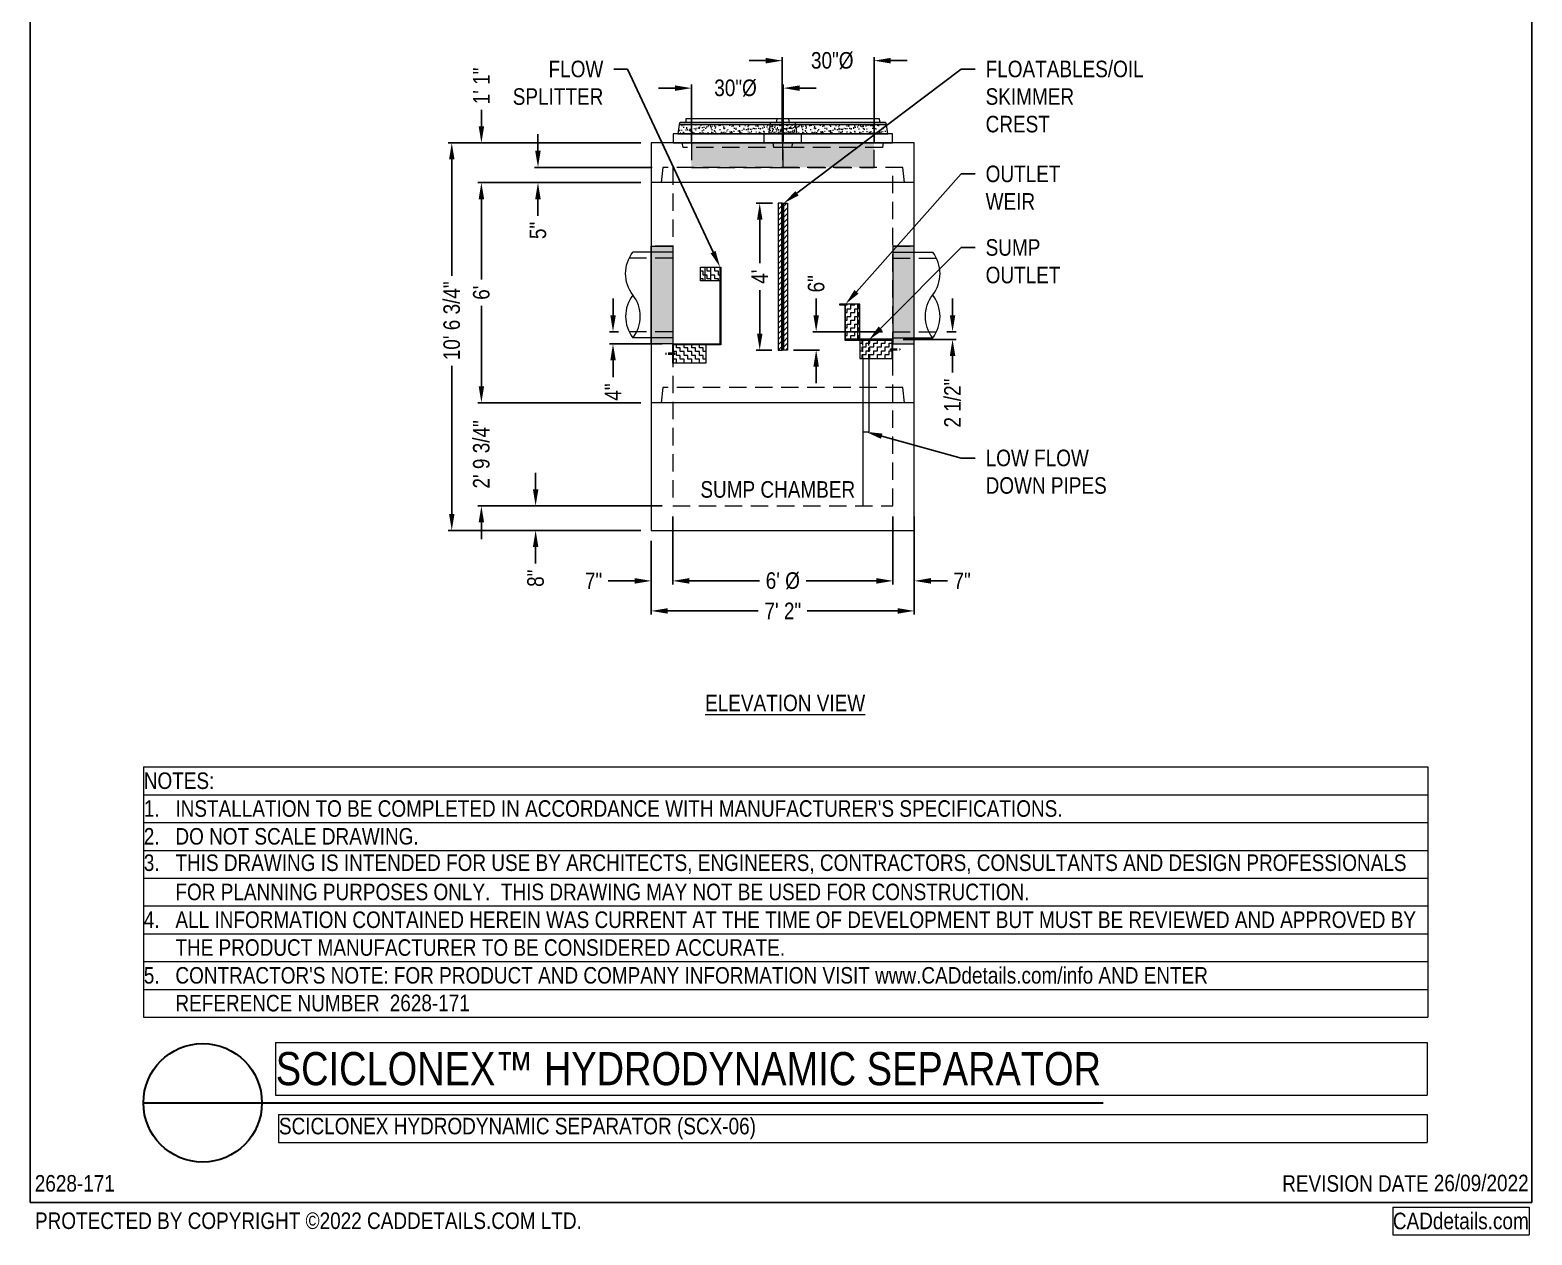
# Model space of a CAD drawing. Extents: x 0 to 216, y -5 to 280.
# Drawn here: x 0 to 216, y -4.7 to 168.7 of the extents above; entities that cross this region are included whole.
import ezdxf
from ezdxf import colors
from ezdxf.entities.mleader import LeaderData, LeaderLine
from ezdxf.math import Vec2, Vec3

# ---------------------------------------------------------------- set-up
doc = ezdxf.new("R2010")
doc.units = 0
doc.header["$LTSCALE"] = 10
doc.header["$MEASUREMENT"] = 0
doc.header["$PDMODE"] = 35
doc.linetypes.add('HIDDEN', pattern=[0.375, 0.25, -0.125])
doc.linetypes.add('HIDDEN2', pattern=[0.1875, 0.125, -0.0625])
doc.layers.get('0').update_dxf_attribs({"linetype": 'CONTINUOUS'})
doc.layers.get('Defpoints').update_dxf_attribs({"linetype": 'CONTINUOUS'})
for name, color, linetype in [('2628-LOGO$0$CADdetails-7-VERYFINE', 7, 'CONTINUOUS'), ('2628-LOGO$0$CADdetails-FRAME', 7, 'CONTINUOUS'), ('CADdetails-9-TITLEBLOCK', 7, 'CONTINUOUS')]:
    doc.layers.add(name, color=color, linetype=linetype)
for name, color, linetype, lineweight in [('CADdetails-1-ANNO', 41, 'CONTINUOUS', 5), ('CADdetails-2-HATCH', 8, 'CONTINUOUS', 5), ('CADdetails-3-HIDDEN', 11, 'HIDDEN', 5), ('CADdetails-4-LIGHT', 3, 'CONTINUOUS', 13), ('CADdetails-5-MEDIUM', 4, 'CONTINUOUS', 18), ('CADdetails-6-HEAVY', 6, 'CONTINUOUS', 30)]:
    doc.layers.add(name, color=color, linetype=linetype, lineweight=lineweight)
doc.styles.add('2628-LOGO$0$CADdetails-DIMENSIONS', font='ARIALN.TTF', dxfattribs={"height": 2.38})
doc.styles.add('2628-LOGO$0$CADdetails-NOTES', font='ARIALN.TTF', dxfattribs={"height": 2.38})
doc.styles.add('CADdetails-DETAILTITLE', font='ARIALN.TTF', dxfattribs={"height": 4.77})
doc.styles.add('CADdetails-DIMENSIONS', font='ARIALN.TTF', dxfattribs={"height": 2.38})
doc.styles.add('CADdetails-NOTES', font='ARIALN.TTF', dxfattribs={"height": 2.38})
doc.dimstyles.new('CADdetails-DIM', dxfattribs={"dimtxt": 2.38, "dimasz": 2.38, "dimexe": 0.5, "dimexo": 1.5, "dimgap": 1, "dimtad": 1, "dimzin": 0, "dimdsep": 46, "dimtxsty": 'CADdetails-DIMENSIONS', "dimcen": 1, "dimclrd": 256, "dimclre": 256, "dimclrt": 256, "dimadec": 0, "dimazin": 0, "dimtfac": 1, "dimtofl": 0, "dimtmove": 0, "dimatfit": 3, "dimfxl": 1, "dimtolj": 1, "dimtzin": 0, "dimarcsym": 0})

# ---------------------------------------------------------------- blocks, each defined once
blk = doc.blocks.new('*T22')
at = {"layer": 'Defpoints', "color": 8, "linetype": 'ByBlock', "lineweight": 0, "transparency": 16777216}
for p, q in [((0, 0), (184.71, 0)), ((0, 0), (0, -36)), ((184.71, 0), (184.71, -36)), ((0, -4), (184.71, -4)), ((0, -8), (184.71, -8)), ((0, -12), (184.71, -12)), ((0, -16), (184.71, -16)), ((0, -20), (184.71, -20)), ((0, -24), (184.71, -24)), ((0, -28), (184.71, -28)), ((0, -32), (184.71, -32)), ((0, -36), (184.71, -36))]:
    blk.add_line(p, q, dxfattribs=at)
at = {"layer": '2628-LOGO$0$CADdetails-FRAME', "transparency": 16777216, "char_height": 2.38, "width": 184.5948, "attachment_point": 4, "style": '2628-LOGO$0$CADdetails-NOTES'}
for s, insert in [('NOTES:', (0.06, -2)), ("1.   INSTALLATION TO BE COMPLETED IN ACCORDANCE WITH MANUFACTURER'S SPECIFICATIONS.", (0.06, -6)), ('2.   DO NOT SCALE DRAWING.', (0.06, -10)), ('3.   THIS DRAWING IS INTENDED FOR USE BY ARCHITECTS, ENGINEERS, CONTRACTORS, CONSULTANTS AND DESIGN PROFESSIONALS', (0.06, -14)), ('      FOR PLANNING PURPOSES ONLY.  THIS DRAWING MAY NOT BE USED FOR CONSTRUCTION.', (0.06, -18)), ('4.   ALL INFORMATION CONTAINED HEREIN WAS CURRENT AT THE TIME OF DEVELOPMENT BUT MUST BE REVIEWED AND APPROVED BY', (0.06, -22)), ('      THE PRODUCT MANUFACTURER TO BE CONSIDERED ACCURATE.', (0.06, -26)), ("5.   CONTRACTOR'S NOTE: FOR PRODUCT AND COMPANY INFORMATION VISIT www.CADdetails.com/info AND ENTER", (0.06, -30)), ('      REFERENCE NUMBER', (0.06, -34))]:
    blk.add_mtext(s, dxfattribs=dict(at, insert=insert))
blk = doc.blocks.new('*T23')
at = {"layer": 'Defpoints', "color": 8, "linetype": 'ByBlock', "lineweight": 0, "transparency": 16777216}
for p, q in [((0, 0), (19.6, 0)), ((0, 0), (0, -4)), ((19.6, 0), (19.6, -4)), ((0, -4), (19.6, -4))]:
    blk.add_line(p, q, dxfattribs=at)
at = {"layer": '2628-LOGO$0$CADdetails-7-VERYFINE', "transparency": 16777216, "insert": (19.54, -2), "char_height": 2.38, "width": 19.4793, "attachment_point": 6, "style": '2628-LOGO$0$CADdetails-NOTES'}
blk.add_mtext('CADdetails.com', dxfattribs=at)
blk = doc.blocks.new('2628-LOGO')
at = {"layer": '2628-LOGO$0$CADdetails-FRAME'}
for p, q in [((0, 0), (0, 280)), ((216, 280), (216, 0)), ((216, 0), (0, 0))]:
    blk.add_line(p, q, dxfattribs=at)
for name, p in [('*T22', (16.3, 62.65)), ('*T23', (196, -0.69))]:
    blk.add_blockref(name, p)
at = {"layer": '2628-LOGO$0$CADdetails-7-VERYFINE', "char_height": 2.38, "attachment_point": 1}
for s, width, gutter_width, insert, style in [('2628-171', 53.6533, 11.9, (51.73, 29.89), '2628-LOGO$0$CADdetails-NOTES'), ('2628-171', 53.6533, 11.9, (0.68, 3.93), '2628-LOGO$0$CADdetails-NOTES'), ('REVISION DATE', 24.5006, 11.9, (180.08, 3.91), '2628-LOGO$0$CADdetails-NOTES'), ('26/09/2022', 13.6761, 23.85, (201.88, 3.98), '2628-LOGO$0$CADdetails-DIMENSIONS')]:
    blk.add_mtext_dynamic_manual_height_columns(s, width=width, gutter_width=gutter_width, heights=[0], dxfattribs=dict(at, insert=insert, style=style))
at = {"layer": '2628-LOGO$0$CADdetails-7-VERYFINE', "insert": (0.71, -1.45), "char_height": 2.38, "width": 82.1295, "attachment_point": 1, "style": '2628-LOGO$0$CADdetails-NOTES'}
blk.add_mtext('PROTECTED BY COPYRIGHT ©2022 CADDETAILS.COM LTD.', dxfattribs=at)
blk.add_mtext('PROTECTED BY COPYRIGHT ©2022 CADDETAILS.COM LTD.', dxfattribs=at)
blk = doc.blocks.new('*T2')
at = {"layer": 'Defpoints', "color": 8, "linetype": 'ByBlock', "lineweight": 0, "transparency": 16777216}
for p, q in [((0, 0), (165.2, 0)), ((0, 0), (0, -4)), ((165.2, 0), (165.2, -4)), ((0, -4), (165.2, -4))]:
    blk.add_line(p, q, dxfattribs=at)
at = {"layer": 'CADdetails-5-MEDIUM', "transparency": 16777216, "insert": (0.06, -2), "char_height": 2.38, "width": 165.0809, "attachment_point": 4, "style": 'CADdetails-NOTES'}
blk.add_mtext('SCICLONEX HYDRODYNAMIC SEPARATOR (SCX-06)', dxfattribs=at)
blk = doc.blocks.new('*T3')
at = {"layer": 'Defpoints', "color": 8, "linetype": 'ByBlock', "lineweight": 0, "transparency": 16777216}
for p, q in [((0, 0), (165.65, 0)), ((0, 0), (0, -7.56)), ((165.65, 0), (165.65, -7.56)), ((0, -7.56), (165.65, -7.56))]:
    blk.add_line(p, q, dxfattribs=at)
at = {"layer": 'CADdetails-6-HEAVY', "transparency": 16777216, "insert": (0.06, -3.78), "char_height": 4.77, "width": 165.5323, "attachment_point": 4, "style": 'CADdetails-DETAILTITLE'}
blk.add_mtext('SCICLONEX™ HYDRODYNAMIC SEPARATOR', dxfattribs=at)
blk = doc.blocks.new('*D5')
at = {"layer": 'CADdetails-1-ANNO', "lineweight": -2, "transparency": 16777216}
for p, q in [((92.42, 98.7), (92.42, 88.92)), ((124.09, 98.7), (124.09, 88.92)), ((94.8, 89.42), (104.89, 89.42)), ((121.71, 89.42), (111.62, 89.42))]:
    blk.add_line(p, q, dxfattribs=at)
at = {"layer": 'CADdetails-1-ANNO', "transparency": 16777216}
for points in [[(94.8, 89.82), (94.8, 89.02), (92.42, 89.42)], [(121.71, 89.82), (121.71, 89.02), (124.09, 89.42)]]:
    blk.add_solid(points, dxfattribs=at)
at = {"layer": 'Defpoints', "color": 0, "transparency": 16777216}
for p in [(92.42, 100.2), (124.09, 100.2), (124.09, 89.42)]:
    blk.add_point(p, dxfattribs=at)
at = {"layer": 'CADdetails-1-ANNO', "transparency": 16777216, "insert": (108.26, 89.42), "char_height": 2.38, "attachment_point": 5, "style": 'CADdetails-DIMENSIONS'}
blk.add_mtext("\\A1;6' %%C", dxfattribs=at)
blk = doc.blocks.new('*D15')
at = {"layer": 'CADdetails-1-ANNO', "lineweight": -2, "transparency": 16777216}
for p, q in [((113.06, 127.65), (113.06, 130.03)), ((122.59, 125.27), (112.56, 125.27)), ((109.81, 122.63), (113.56, 122.63)), ((113.06, 120.25), (113.06, 117.87))]:
    blk.add_line(p, q, dxfattribs=at)
at = {"layer": 'CADdetails-1-ANNO', "transparency": 16777216}
for points in [[(112.66, 127.65), (113.45, 127.65), (113.06, 125.27)], [(112.66, 120.25), (113.45, 120.25), (113.06, 122.63)]]:
    blk.add_solid(points, dxfattribs=at)
at = {"layer": 'Defpoints', "color": 0, "transparency": 16777216}
for p in [(124.09, 125.27), (108.31, 122.63), (113.06, 122.63)]:
    blk.add_point(p, dxfattribs=at)
at = {"layer": 'CADdetails-1-ANNO', "transparency": 16777216, "insert": (113.06, 132.16), "char_height": 2.38, "attachment_point": 5, "rotation": 90, "style": 'CADdetails-DIMENSIONS'}
blk.add_mtext('\\A1;6"', dxfattribs=at)
blk = doc.blocks.new('*D6')
at = {"layer": 'CADdetails-1-ANNO', "lineweight": -2, "transparency": 16777216}
for p, q in [((83.84, 127.65), (83.84, 130.03)), ((84.65, 125.27), (83.34, 125.27)), ((90.92, 123.51), (83.34, 123.51)), ((83.84, 121.13), (83.84, 118.75))]:
    blk.add_line(p, q, dxfattribs=at)
at = {"layer": 'CADdetails-1-ANNO', "transparency": 16777216}
for points in [[(83.45, 127.65), (84.24, 127.65), (83.84, 125.27)], [(83.45, 121.13), (84.24, 121.13), (83.84, 123.51)]]:
    blk.add_solid(points, dxfattribs=at)
at = {"layer": 'Defpoints', "color": 0, "transparency": 16777216}
for p in [(83.84, 123.51), (86.15, 125.27), (92.42, 123.51)]:
    blk.add_point(p, dxfattribs=at)
at = {"layer": 'CADdetails-1-ANNO', "transparency": 16777216, "insert": (83.84, 116.59), "char_height": 2.38, "attachment_point": 5, "rotation": 90, "style": 'CADdetails-DIMENSIONS'}
blk.add_mtext('\\A1;4"', dxfattribs=at)
blk = doc.blocks.new('*D7')
at = {"layer": 'CADdetails-1-ANNO', "lineweight": -2, "transparency": 16777216}
for p, q in [((132.67, 127.65), (132.67, 130.03)), ((125.59, 124.17), (133.17, 124.17)), ((131.86, 125.27), (133.17, 125.27)), ((132.67, 121.79), (132.67, 119.41))]:
    blk.add_line(p, q, dxfattribs=at)
at = {"layer": 'CADdetails-1-ANNO', "transparency": 16777216}
for points in [[(132.28, 127.65), (133.07, 127.65), (132.67, 125.27)], [(132.28, 121.79), (133.07, 121.79), (132.67, 124.17)]]:
    blk.add_solid(points, dxfattribs=at)
at = {"layer": 'Defpoints', "color": 0, "transparency": 16777216}
for p in [(124.09, 124.17), (130.36, 125.27), (132.67, 124.17)]:
    blk.add_point(p, dxfattribs=at)
at = {"layer": 'CADdetails-1-ANNO', "transparency": 16777216, "insert": (132.67, 115), "char_height": 2.38, "attachment_point": 5, "rotation": 90, "style": 'CADdetails-DIMENSIONS'}
blk.add_mtext('\\A1;2 1/2"', dxfattribs=at)
blk = doc.blocks.new('*D8')
at = {"layer": 'CADdetails-1-ANNO', "lineweight": -2, "transparency": 16777216}
for p, q in [((87.84, 152.44), (60.15, 152.44)), ((60.65, 150.06), (60.65, 133.3)), ((60.65, 99.06), (60.65, 120.38)), ((87.84, 96.68), (60.15, 96.68))]:
    blk.add_line(p, q, dxfattribs=at)
at = {"layer": 'CADdetails-1-ANNO', "transparency": 16777216}
for points in [[(60.26, 150.06), (61.05, 150.06), (60.65, 152.44)], [(60.26, 99.06), (61.05, 99.06), (60.65, 96.68)]]:
    blk.add_solid(points, dxfattribs=at)
at = {"layer": 'Defpoints', "color": 0, "transparency": 16777216}
for p in [(89.34, 152.44), (60.65, 96.68), (89.34, 96.68)]:
    blk.add_point(p, dxfattribs=at)
at = {"layer": 'CADdetails-1-ANNO', "transparency": 16777216, "insert": (60.65, 126.84), "char_height": 2.38, "attachment_point": 5, "rotation": 90, "style": 'CADdetails-DIMENSIONS'}
blk.add_mtext('\\A1;10\' 6 3/4"', dxfattribs=at)
blk = doc.blocks.new('*D9')
at = {"layer": 'CADdetails-1-ANNO', "lineweight": -2, "transparency": 16777216}
for p, q in [((87.84, 146.72), (64.41, 146.72)), ((64.91, 144.34), (64.91, 132.79)), ((64.91, 117.43), (64.91, 128.98)), ((87.84, 115.05), (64.41, 115.05))]:
    blk.add_line(p, q, dxfattribs=at)
at = {"layer": 'CADdetails-1-ANNO', "transparency": 16777216}
for points in [[(64.52, 144.34), (65.31, 144.34), (64.91, 146.72)], [(64.52, 117.43), (65.31, 117.43), (64.91, 115.05)]]:
    blk.add_solid(points, dxfattribs=at)
at = {"layer": 'Defpoints', "color": 0, "transparency": 16777216}
for p in [(89.34, 146.72), (64.91, 115.05), (89.34, 115.05)]:
    blk.add_point(p, dxfattribs=at)
at = {"layer": 'CADdetails-1-ANNO', "transparency": 16777216, "insert": (64.91, 130.88), "char_height": 2.38, "attachment_point": 5, "rotation": 90, "style": 'CADdetails-DIMENSIONS'}
blk.add_mtext("\\A1;6'", dxfattribs=at)
blk = doc.blocks.new('*D10')
at = {"layer": 'CADdetails-1-ANNO', "lineweight": -2, "transparency": 16777216}
for p, q in [((64.91, 117.43), (64.91, 119.81)), ((87.84, 115.05), (64.41, 115.05)), ((90.92, 100.2), (64.41, 100.2)), ((64.91, 97.82), (64.91, 95.44))]:
    blk.add_line(p, q, dxfattribs=at)
at = {"layer": 'CADdetails-1-ANNO', "transparency": 16777216}
for points in [[(64.52, 117.43), (65.31, 117.43), (64.91, 115.05)], [(64.52, 97.82), (65.31, 97.82), (64.91, 100.2)]]:
    blk.add_solid(points, dxfattribs=at)
at = {"layer": 'Defpoints', "color": 0, "transparency": 16777216}
for p in [(64.91, 115.05), (89.34, 115.05), (92.42, 100.2)]:
    blk.add_point(p, dxfattribs=at)
at = {"layer": 'CADdetails-1-ANNO', "transparency": 16777216, "insert": (64.91, 107.62), "char_height": 2.38, "attachment_point": 5, "rotation": 90, "style": 'CADdetails-DIMENSIONS'}
blk.add_mtext('\\A1;2\' 9 3/4"', dxfattribs=at)
blk = doc.blocks.new('*D11')
at = {"layer": 'CADdetails-1-ANNO', "lineweight": -2, "transparency": 16777216}
for p, q in [((73.05, 151.3), (73.05, 153.68)), ((89.49, 148.92), (72.55, 148.92)), ((87.84, 146.72), (72.55, 146.72)), ((73.05, 144.34), (73.05, 141.96))]:
    blk.add_line(p, q, dxfattribs=at)
at = {"layer": 'CADdetails-1-ANNO', "transparency": 16777216}
for points in [[(72.65, 151.3), (73.44, 151.3), (73.05, 148.92)], [(72.65, 144.34), (73.44, 144.34), (73.05, 146.72)]]:
    blk.add_solid(points, dxfattribs=at)
at = {"layer": 'Defpoints', "color": 0, "transparency": 16777216}
for p in [(73.05, 148.92), (90.99, 148.92), (89.34, 146.72)]:
    blk.add_point(p, dxfattribs=at)
at = {"layer": 'CADdetails-1-ANNO', "transparency": 16777216, "insert": (73.05, 139.84), "char_height": 2.38, "attachment_point": 5, "rotation": 90, "style": 'CADdetails-DIMENSIONS'}
blk.add_mtext('\\A1;5"', dxfattribs=at)
blk = doc.blocks.new('*D12')
at = {"layer": 'CADdetails-1-ANNO', "lineweight": -2, "transparency": 16777216}
for p, q in [((72.71, 102.58), (72.71, 104.96)), ((90.92, 100.2), (72.21, 100.2)), ((87.84, 96.68), (72.21, 96.68)), ((72.71, 94.3), (72.71, 91.92))]:
    blk.add_line(p, q, dxfattribs=at)
at = {"layer": 'CADdetails-1-ANNO', "transparency": 16777216}
for points in [[(72.32, 102.58), (73.11, 102.58), (72.71, 100.2)], [(72.32, 94.3), (73.11, 94.3), (72.71, 96.68)]]:
    blk.add_solid(points, dxfattribs=at)
at = {"layer": 'Defpoints', "color": 0, "transparency": 16777216}
for p in [(92.42, 100.2), (72.71, 96.68), (89.34, 96.68)]:
    blk.add_point(p, dxfattribs=at)
at = {"layer": 'CADdetails-1-ANNO', "transparency": 16777216, "insert": (72.71, 89.8), "char_height": 2.38, "attachment_point": 5, "rotation": 90, "style": 'CADdetails-DIMENSIONS'}
blk.add_mtext('\\A1;8"', dxfattribs=at)
blk = doc.blocks.new('*D13')
at = {"layer": 'CADdetails-1-ANNO', "lineweight": -2, "transparency": 16777216}
for p, q in [((64.91, 154.82), (64.91, 157.2)), ((87.84, 152.44), (64.41, 152.44)), ((87.84, 146.72), (64.41, 146.72)), ((64.91, 144.34), (64.91, 141.96))]:
    blk.add_line(p, q, dxfattribs=at)
at = {"layer": 'CADdetails-1-ANNO', "transparency": 16777216}
for points in [[(64.52, 154.82), (65.31, 154.82), (64.91, 152.44)], [(64.52, 144.34), (65.31, 144.34), (64.91, 146.72)]]:
    blk.add_solid(points, dxfattribs=at)
at = {"layer": 'Defpoints', "color": 0, "transparency": 16777216}
for p in [(89.34, 152.44), (64.91, 146.72), (89.34, 146.72)]:
    blk.add_point(p, dxfattribs=at)
at = {"layer": 'CADdetails-1-ANNO', "transparency": 16777216, "insert": (64.91, 160.63), "char_height": 2.38, "attachment_point": 5, "rotation": 90, "style": 'CADdetails-DIMENSIONS'}
blk.add_mtext('\\A1;1\' 1"', dxfattribs=at)
blk = doc.blocks.new('*D14')
at = {"layer": 'CADdetails-1-ANNO', "lineweight": -2, "transparency": 16777216}
for p, q in [((106.76, 143.75), (104.44, 143.75)), ((104.94, 141.37), (104.94, 135.13)), ((104.94, 125.01), (104.94, 131.26)), ((106.7, 122.63), (104.44, 122.63))]:
    blk.add_line(p, q, dxfattribs=at)
at = {"layer": 'CADdetails-1-ANNO', "transparency": 16777216}
for points in [[(104.55, 141.37), (105.34, 141.37), (104.94, 143.75)], [(104.55, 125.01), (105.34, 125.01), (104.94, 122.63)]]:
    blk.add_solid(points, dxfattribs=at)
at = {"layer": 'Defpoints', "color": 0, "transparency": 16777216}
for p in [(108.26, 143.75), (104.94, 122.63), (108.2, 122.63)]:
    blk.add_point(p, dxfattribs=at)
at = {"layer": 'CADdetails-1-ANNO', "transparency": 16777216, "insert": (104.94, 133.19), "char_height": 2.38, "attachment_point": 5, "rotation": 90, "style": 'CADdetails-DIMENSIONS'}
blk.add_mtext("\\A1;4'", dxfattribs=at)
blk = doc.blocks.new('*D16')
at = {"layer": 'CADdetails-1-ANNO', "lineweight": -2, "transparency": 16777216}
for p, q in [((89.34, 95.18), (89.34, 88.92)), ((92.42, 95.18), (92.42, 88.92)), ((86.96, 89.42), (83.16, 89.42)), ((94.8, 89.42), (97.18, 89.42))]:
    blk.add_line(p, q, dxfattribs=at)
at = {"layer": 'CADdetails-1-ANNO', "transparency": 16777216}
for points in [[(86.96, 89.82), (86.96, 89.02), (89.34, 89.42)], [(94.8, 89.82), (94.8, 89.02), (92.42, 89.42)]]:
    blk.add_solid(points, dxfattribs=at)
at = {"layer": 'Defpoints', "color": 0, "transparency": 16777216}
for p in [(89.34, 96.68), (92.42, 96.68), (92.42, 89.42)]:
    blk.add_point(p, dxfattribs=at)
at = {"layer": 'CADdetails-1-ANNO', "transparency": 16777216, "insert": (81.04, 89.42), "char_height": 2.38, "attachment_point": 5, "style": 'CADdetails-DIMENSIONS'}
blk.add_mtext('\\A1;7"', dxfattribs=at)
blk = doc.blocks.new('*D17')
at = {"layer": 'CADdetails-1-ANNO', "lineweight": -2, "transparency": 16777216}
for p, q in [((124.09, 98.7), (124.09, 88.92)), ((127.17, 98.7), (127.17, 88.92)), ((121.71, 89.42), (119.33, 89.42)), ((129.55, 89.42), (131.93, 89.42))]:
    blk.add_line(p, q, dxfattribs=at)
at = {"layer": 'CADdetails-1-ANNO', "transparency": 16777216}
for points in [[(121.71, 89.82), (121.71, 89.02), (124.09, 89.42)], [(129.55, 89.82), (129.55, 89.02), (127.17, 89.42)]]:
    blk.add_solid(points, dxfattribs=at)
at = {"layer": 'Defpoints', "color": 0, "transparency": 16777216}
for p in [(124.09, 100.2), (127.17, 100.2), (127.17, 89.42)]:
    blk.add_point(p, dxfattribs=at)
at = {"layer": 'CADdetails-1-ANNO', "transparency": 16777216, "insert": (134.05, 89.42), "char_height": 2.38, "attachment_point": 5, "style": 'CADdetails-DIMENSIONS'}
blk.add_mtext('\\A1;7"', dxfattribs=at)
blk = doc.blocks.new('*D18')
at = {"layer": 'CADdetails-1-ANNO', "lineweight": -2, "transparency": 16777216}
for p, q in [((89.34, 95.18), (89.34, 84.6)), ((127.17, 95.18), (127.17, 84.6)), ((91.72, 85.1), (104.74, 85.1)), ((124.79, 85.1), (111.77, 85.1))]:
    blk.add_line(p, q, dxfattribs=at)
at = {"layer": 'CADdetails-1-ANNO', "transparency": 16777216}
for points in [[(91.72, 85.49), (91.72, 84.7), (89.34, 85.1)], [(124.79, 85.49), (124.79, 84.7), (127.17, 85.1)]]:
    blk.add_solid(points, dxfattribs=at)
at = {"layer": 'Defpoints', "color": 0, "transparency": 16777216}
for p in [(89.34, 96.68), (127.17, 96.68), (127.17, 85.1)]:
    blk.add_point(p, dxfattribs=at)
at = {"layer": 'CADdetails-1-ANNO', "transparency": 16777216, "insert": (108.26, 85.1), "char_height": 2.38, "attachment_point": 5, "style": 'CADdetails-DIMENSIONS'}
blk.add_mtext('\\A1;7\' 2"', dxfattribs=at)
blk = doc.blocks.new('*D19')
at = {"layer": 'CADdetails-1-ANNO', "lineweight": -2, "transparency": 16777216}
for p, q in [((105.81, 164.27), (103.43, 164.27)), ((108.19, 153.94), (108.19, 164.77)), ((121.39, 152.62), (121.39, 164.77)), ((123.77, 164.27), (126.15, 164.27))]:
    blk.add_line(p, q, dxfattribs=at)
at = {"layer": 'CADdetails-1-ANNO', "transparency": 16777216}
for points in [[(105.81, 164.67), (105.81, 163.87), (108.19, 164.27)], [(123.77, 164.67), (123.77, 163.87), (121.39, 164.27)]]:
    blk.add_solid(points, dxfattribs=at)
at = {"layer": 'Defpoints', "color": 0, "transparency": 16777216}
for p in [(121.39, 164.27), (108.19, 152.44), (121.39, 151.12)]:
    blk.add_point(p, dxfattribs=at)
at = {"layer": 'CADdetails-1-ANNO', "transparency": 16777216, "insert": (115.37, 164.27), "char_height": 2.38, "attachment_point": 5, "style": 'CADdetails-DIMENSIONS'}
blk.add_mtext('\\A1;30"%%C', dxfattribs=at)
blk = doc.blocks.new('*D20')
at = {"layer": 'CADdetails-1-ANNO', "lineweight": -2, "transparency": 16777216}
for p, q in [((92.75, 160.32), (90.37, 160.32)), ((95.13, 152.62), (95.13, 160.82)), ((108.32, 152.62), (108.32, 160.82)), ((110.7, 160.32), (113.08, 160.32))]:
    blk.add_line(p, q, dxfattribs=at)
at = {"layer": 'CADdetails-1-ANNO', "transparency": 16777216}
for points in [[(92.75, 160.71), (92.75, 159.92), (95.13, 160.32)], [(110.7, 160.71), (110.7, 159.92), (108.32, 160.32)]]:
    blk.add_solid(points, dxfattribs=at)
at = {"layer": 'Defpoints', "color": 0, "transparency": 16777216}
for p in [(108.32, 160.32), (95.13, 151.12), (108.32, 151.12)]:
    blk.add_point(p, dxfattribs=at)
at = {"layer": 'CADdetails-1-ANNO', "transparency": 16777216, "insert": (101.46, 160.32), "char_height": 2.38, "attachment_point": 5, "style": 'CADdetails-DIMENSIONS'}
blk.add_mtext('\\A1;30"%%C', dxfattribs=at)

msp = doc.modelspace()

# ---------------------------------------------------------------- hatches: boundary and pattern name
at = {"layer": 'CADdetails-2-HATCH'}
h = msp.add_hatch(dxfattribs=at)
h.set_pattern_fill('AR-SAND', color=256, scale=0.439913)
h.set_pattern_definition([(37.5, (101.7256, 148.4791), (-0.02771, 0.847635), [0, -0.668668, 0, -0.747852, 0, -0.71486]), (7.5, (101.7256, 148.4791), (0.77855, 1.2415), [0, -0.36073, 0, -0.60268, 0, -0.230954]), (327.5, (101.1845, 148.4791), (1.36995, 0.00249), [0, -0.219957, 0, -0.791844, 0, -1.033796]), (317.5, (101.1845, 148.4791), (1.32243, 0.3861), [0, -0.10998, 0, -0.519097, 0, -0.593883])])
h.paths.add_polyline_path([(93.147, 153.758), (110.304, 153.758), (110.084, 155.078), (93.367, 155.078)])
h = msp.add_hatch(dxfattribs=at)
h.set_pattern_fill('AR-SAND', color=256, scale=0.439913)
h.set_pattern_definition([(37.5, (114.79034, 148.4791), (-0.02771, 0.847635), [0, -0.668668, 0, -0.747852, 0, -0.71486]), (7.5, (114.7903, 148.4791), (0.77855, 1.2415), [0, -0.36073, 0, -0.60268, 0, -0.230954]), (327.5, (114.24925, 148.4791), (1.36995, 0.00249), [0, -0.219957, 0, -0.791844, 0, -1.033796]), (317.5, (114.2492, 148.4791), (1.32243, 0.3861), [0, -0.10998, 0, -0.519097, 0, -0.593883])])
h.paths.add_polyline_path([(106.212, 153.758), (123.369, 153.758), (123.149, 155.078), (106.432, 155.078)])
h = msp.add_hatch(color=256, dxfattribs=at)
h.dxf.hatch_style = 1
h.paths.add_polyline_path([(108.324, 148.919), (108.324, 152.438), (95.127, 152.438), (95.127, 148.919)])
h = msp.add_hatch(color=256, dxfattribs=at)
h.dxf.hatch_style = 1
h.paths.add_polyline_path([(121.389, 148.919), (121.389, 152.438), (108.192, 152.438), (108.192, 148.919)])
h = msp.add_hatch(dxfattribs=at)
h.set_pattern_fill('ANSI31', color=256, scale=4.399131)
h.set_pattern_definition([(45, (108.203, 127.91316), (-0.388832, 0.388832), [])])
h.paths.add_polyline_path([(107.571, 143.75), (107.571, 122.634), (108.203, 122.634), (108.203, 143.75)])
h = msp.add_hatch(dxfattribs=at)
h.set_pattern_fill('ANSI31', color=256, scale=4.399131)
h.set_pattern_definition([(45, (-163.07617, 27.36705), (-0.3888319, 0.3888319), [])])
h.paths.add_polyline_path([(108.945, 143.75), (108.945, 122.634), (108.313, 122.634), (108.313, 143.75)])
h = msp.add_hatch(color=256, dxfattribs=at)
h.dxf.hatch_style = 1
h.paths.add_polyline_path([(92.421, 123.514), (89.342, 123.514), (89.342, 137.591), (92.421, 137.591)])
h = msp.add_hatch(color=256, dxfattribs=at)
h.dxf.hatch_style = 1
h.paths.add_polyline_path([(124.095, 123.514), (127.174, 123.514), (127.174, 137.591), (124.095, 137.591)])
h = msp.add_hatch(dxfattribs=at)
h.set_pattern_fill('ZIGZAG', color=256, scale=4.399131, angle=90)
h.set_pattern_definition([(90, (92.4211, 123.51403), (-0.549891, 0.549891), [0.54989, -0.54989]), (180, (92.4211, 124.0639), (-0.549891, -0.549891), [0.54989, -0.54989])])
h.paths.add_polyline_path([(97.11, 134.567), (96.439, 134.567), (96.439, 132.587), (97.11, 132.587)])
h.paths.add_polyline_path([(97.854, 134.567), (97.11, 134.567), (97.11, 132.587), (97.854, 132.587)])
h.paths.add_polyline_path([(99.24, 134.567), (97.854, 134.567), (97.854, 132.587), (99.24, 132.587)])
h.paths.add_polyline_path([(97.191, 123.404), (92.531, 123.404), (92.531, 122.167), (92.751, 122.167), (92.751, 122.002), (92.531, 122.002), (92.531, 120.765), (97.191, 120.765)])
h = msp.add_hatch(dxfattribs=at)
h.set_pattern_fill('ZIGZAG', color=256, scale=4.399131)
h.set_pattern_definition([(0, (124.09483, 124.1739), (0.54989, 0.54989), [0.54989, -0.54989]), (90, (124.6447, 124.1739), (-0.54989, 0.54989), [0.54989, -0.54989])])
h.paths.add_polyline_path([(118.997, 129.233), (117.276, 129.233), (117.276, 124.174), (118.997, 124.174)])
h.paths.add_polyline_path([(119.354, 129.233), (118.997, 129.233), (118.997, 124.174), (119.354, 124.174)])
h.paths.add_polyline_path([(123.985, 124.064), (119.325, 124.064), (119.325, 121.424), (123.985, 121.424), (123.985, 122.662), (123.765, 122.662), (123.765, 122.827), (123.985, 122.827)])

# ---------------------------------------------------------------- linework, layer by layer
for p, q in [((92.487, 152.438), (110.964, 152.438)), ((105.552, 152.438), (124.029, 152.438))]:
    msp.add_line(p, q)
for points in [[(93.147, 153.758), (110.304, 153.758), (110.084, 155.078), (93.367, 155.078)], [(106.212, 153.758), (123.369, 153.758), (123.149, 155.078), (106.432, 155.078)]]:
    msp.add_lwpolyline(points, close=True, dxfattribs=at)
at = {"layer": 'CADdetails-3-HIDDEN'}
for p, q in [((95.127, 153.758), (95.127, 155.078)), ((95.127, 152.438), (95.127, 153.758)), ((108.192, 153.758), (108.192, 155.078)), ((108.192, 152.438), (108.192, 153.758)), ((108.324, 153.758), (108.324, 155.078)), ((108.324, 152.438), (108.324, 153.758)), ((121.389, 153.758), (121.389, 155.078)), ((121.389, 152.438), (121.389, 153.758)), ((92.421, 148.919), (92.421, 100.199)), ((124.095, 100.199), (124.095, 148.919)), ((92.421, 137.591), (89.342, 137.591)), ((124.095, 137.591), (127.174, 137.591)), ((92.421, 135.832), (86.154, 135.832)), ((124.095, 135.832), (130.362, 135.832)), ((92.421, 125.274), (86.154, 125.274)), ((92.421, 123.514), (89.342, 123.514)), ((124.095, 125.274), (130.362, 125.274)), ((124.095, 123.514), (127.174, 123.514)), ((92.421, 100.199), (124.095, 100.199))]:
    msp.add_line(p, q, dxfattribs=at)
at = {"layer": 'CADdetails-3-HIDDEN', "linetype": 'HIDDEN2', "ltscale": 0.5}
for p, q in [((119.755, 121.424), (119.755, 124.064)), ((120.635, 121.424), (120.635, 124.064)), ((92.421, 122.167), (91.431, 122.167)), ((92.421, 122.167), (91.431, 122.167)), ((92.421, 122.002), (91.431, 122.002)), ((92.421, 122.002), (91.431, 122.002)), ((124.095, 122.827), (125.085, 122.827)), ((124.095, 122.827), (125.085, 122.827)), ((124.095, 122.662), (125.085, 122.662)), ((124.095, 122.662), (125.085, 122.662))]:
    msp.add_line(p, q, dxfattribs=at)
at = {"layer": 'CADdetails-3-HIDDEN'}
for points in [[(109.644, 152.438), (109.534, 151.778), (93.917, 151.778), (93.807, 152.438)], [(122.709, 152.438), (122.599, 151.778), (106.982, 151.778), (106.872, 152.438)], [(125.745, 146.719), (125.523, 148.919), (90.993, 148.919), (90.771, 146.719)], [(125.745, 115.046), (125.523, 117.245), (90.993, 117.245), (90.771, 115.046)]]:
    msp.add_lwpolyline(points, dxfattribs=at)
for points in [[(108.324, 148.919), (108.324, 152.438), (95.127, 152.438), (95.127, 148.919)], [(121.389, 148.919), (121.389, 152.438), (108.192, 152.438), (108.192, 148.919)]]:
    msp.add_lwpolyline(points, close=True, dxfattribs=at)
at = {"layer": 'CADdetails-4-LIGHT'}
for p, q in [((108.12, 122.634), (108.12, 143.75)), ((108.258, 143.75), (108.258, 122.634)), ((108.395, 122.634), (108.395, 143.75)), ((92.421, 136.711), (86.702, 136.711)), ((124.095, 136.711), (129.814, 136.711)), ((96.439, 132.587), (96.439, 134.567)), ((96.439, 134.567), (99.35, 134.567)), ((96.439, 132.587), (96.439, 134.567)), ((96.439, 134.567), (99.35, 134.567)), ((97.11, 132.587), (97.11, 134.567)), ((97.11, 132.587), (97.11, 134.567)), ((97.854, 134.567), (97.854, 132.587)), ((97.854, 134.567), (97.854, 132.587)), ((99.24, 123.514), (99.24, 134.567)), ((99.24, 123.514), (99.24, 134.567)), ((99.35, 134.567), (99.35, 123.404)), ((99.35, 134.567), (99.35, 123.404)), ((99.24, 132.587), (96.439, 132.587)), ((99.24, 132.587), (96.439, 132.587)), ((119.354, 129.233), (116.396, 129.233)), ((116.396, 129.123), (117.166, 129.123)), ((117.166, 129.123), (117.166, 124.064)), ((117.166, 129.123), (117.166, 124.064)), ((117.276, 124.174), (117.276, 129.233)), ((117.276, 124.174), (117.276, 129.123)), ((118.997, 129.233), (118.997, 124.174)), ((118.997, 129.123), (118.997, 124.174)), ((119.354, 124.174), (119.354, 129.233)), ((119.354, 124.174), (119.354, 129.123)), ((92.421, 124.394), (86.702, 124.394)), ((92.421, 120.765), (92.421, 123.514)), ((92.421, 123.514), (99.24, 123.514)), ((92.421, 120.765), (92.421, 123.514)), ((92.421, 123.514), (99.24, 123.514)), ((99.35, 123.404), (92.531, 123.404)), ((92.531, 120.765), (92.531, 123.404)), ((99.35, 123.404), (92.531, 123.404)), ((92.531, 120.765), (92.531, 123.404)), ((97.191, 123.404), (97.191, 120.765)), ((97.191, 123.404), (97.191, 120.765)), ((117.166, 124.064), (123.985, 124.064)), ((117.166, 124.064), (123.985, 124.064)), ((124.095, 124.174), (117.276, 124.174)), ((124.095, 124.174), (117.276, 124.174)), ((119.325, 124.064), (119.325, 121.424)), ((119.325, 124.064), (119.325, 121.424)), ((119.755, 124.174), (119.755, 124.064)), ((120.635, 124.174), (120.635, 124.064)), ((123.985, 121.424), (123.985, 124.064)), ((123.985, 121.424), (123.985, 124.064)), ((124.095, 124.394), (129.814, 124.394)), ((124.095, 121.424), (124.095, 124.174)), ((124.095, 121.424), (124.095, 124.174)), ((91.431, 122.167), (91.431, 122.002)), ((91.431, 122.167), (91.431, 122.002)), ((92.751, 122.167), (92.531, 122.167)), ((92.751, 122.167), (92.531, 122.167)), ((92.751, 122.002), (92.531, 122.002)), ((92.751, 122.002), (92.531, 122.002)), ((92.751, 122.002), (92.751, 122.167)), ((92.751, 122.002), (92.751, 122.167)), ((119.325, 121.424), (124.095, 121.424)), ((119.325, 121.424), (124.095, 121.424)), ((119.755, 121.424), (119.755, 110.867)), ((120.635, 121.424), (120.635, 110.867)), ((123.765, 122.827), (123.985, 122.827)), ((123.765, 122.662), (123.765, 122.827)), ((123.765, 122.827), (123.985, 122.827)), ((123.765, 122.662), (123.765, 122.827)), ((123.765, 122.662), (123.985, 122.662)), ((123.765, 122.662), (123.985, 122.662)), ((125.085, 122.827), (125.085, 122.662)), ((125.085, 122.827), (125.085, 122.662)), ((97.191, 120.765), (92.421, 120.765)), ((97.191, 120.765), (92.421, 120.765)), ((119.755, 110.867), (120.635, 110.867))]:
    msp.add_line(p, q, dxfattribs=at)
for points in [[(92.487, 152.438), (110.964, 152.438), (110.964, 153.758), (92.487, 153.758)], [(105.552, 152.438), (124.029, 152.438), (124.029, 153.758), (105.552, 153.758)], [(107.571, 143.75), (107.571, 122.634), (108.203, 122.634), (108.203, 143.75)], [(108.945, 143.75), (108.945, 122.634), (108.313, 122.634), (108.313, 143.75)]]:
    msp.add_lwpolyline(points, close=True, dxfattribs=at)
for points in [[(86.702, 124.394, 0.3428571), (86.702, 130.553, -0.3428571), (86.702, 136.711)], [(129.814, 124.394, -0.3428571), (129.814, 130.553, 0.3428571), (129.814, 136.711)]]:
    msp.add_lwpolyline(points, format="xyb", dxfattribs=at)
msp.add_lwpolyline([(116.396, 129.233), (116.396, 129.123)], dxfattribs=at)
for centre, start, end in [((90.665, 127.473), 142.15071, 217.84929), ((125.851, 127.473), 322.15071, 37.84929)]:
    msp.add_arc(centre, 5.019, start, end, dxfattribs=at)
at = {"layer": 'CADdetails-5-MEDIUM'}
for p, q in [((127.174, 152.438), (89.342, 152.438)), ((89.342, 152.438), (89.342, 96.679)), ((127.174, 96.679), (127.174, 152.438)), ((127.174, 146.719), (89.342, 146.719)), ((127.174, 115.046), (89.342, 115.046)), ((89.342, 96.679), (127.174, 96.679))]:
    msp.add_line(p, q, dxfattribs=at)
for points in [[(94.173, 155.353, 0.4040262), (94.338, 155.512), (94.384, 155.931, -0.4040262), (94.411, 155.958), (109.04, 155.958, -0.4040262), (109.068, 155.931), (109.113, 155.512, 0.4040262), (109.278, 155.353)], [(107.238, 155.353, 0.4040262), (107.403, 155.512), (107.448, 155.931, -0.4040262), (107.476, 155.958), (122.105, 155.958, -0.4040262), (122.132, 155.931), (122.178, 155.512, 0.4040262), (122.343, 155.353)]]:
    msp.add_lwpolyline(points, format="xyb", dxfattribs=at)
for points in [[(93.383, 155.252), (93.367, 155.078), (110.084, 155.078), (110.069, 155.252, 0.3888787), (109.959, 155.353), (93.492, 155.353, 0.3888787)], [(106.447, 155.252), (106.432, 155.078), (123.149, 155.078), (123.133, 155.252, 0.3888787), (123.024, 155.353), (106.557, 155.353, 0.3888787)]]:
    msp.add_lwpolyline(points, format="xyb", close=True, dxfattribs=at)
for points in [[(92.421, 123.514), (89.342, 123.514), (89.342, 137.591), (92.421, 137.591)], [(124.095, 123.514), (127.174, 123.514), (127.174, 137.591), (124.095, 137.591)]]:
    msp.add_lwpolyline(points, close=True, dxfattribs=at)
msp.add_lwpolyline([(119.755, 110.867), (119.755, 100.199)], dxfattribs=at)
at = {"layer": 'CADdetails-6-HEAVY'}
msp.add_line((16.299, 14.322), (154.318, 14.322), dxfattribs=at)
msp.add_circle((24.826, 14.322), 8.527, dxfattribs=at)

# ---------------------------------------------------------------- block references
for name, p in [('*T3', (35.283, 22.987)), ('*T2', (35.735, 12.622))]:
    msp.add_blockref(name, p)
at = {"layer": 'CADdetails-9-TITLEBLOCK'}
msp.add_blockref('2628-LOGO', (0, 0), dxfattribs=at)

# ---------------------------------------------------------------- texts
at = {"layer": 'CADdetails-1-ANNO', "insert": (107.537, 103.769), "char_height": 2.38, "width": 45.54415, "attachment_point": 2, "style": 'CADdetails-NOTES'}
msp.add_mtext('\\A1;SUMP CHAMBER', dxfattribs=at)
at = {"layer": 'CADdetails-1-ANNO', "insert": (108.593, 73.047), "char_height": 2.38, "attachment_point": 2, "style": 'CADdetails-NOTES'}
msp.add_mtext_dynamic_manual_height_columns('{\\LELEVATION VIEW}', width=45.54415, gutter_width=11.9, heights=[0], dxfattribs=at)

# ---------------------------------------------------------------- dimensions: what is measured, and where the dimension line sits
at = {"layer": 'CADdetails-1-ANNO'}
for base, p1, p2, text, picture, middle in [((121.389, 164.269), (108.192, 152.438), (121.389, 151.119), '30"%%C', '*D19', (115.368, 164.269)), ((108.324, 160.316), (95.127, 151.119), (108.324, 151.119), '30"%%C', '*D20', (101.46, 160.316)), ((92.421, 89.421), (89.342, 96.679), (92.421, 96.679), '7"', '*D16', (81.044, 89.421))]:
    dim = msp.add_linear_dim(base=base, p1=p1, p2=p2, text=text, dimstyle='CADdetails-DIM', override={"dimtad": 0}, dxfattribs=at)
    dim.commit()
    dim.dimension.update_dxf_attribs({"geometry": picture, "text_midpoint": middle, "dimtype": 160})
for base, p1, p2, angle, text, picture, middle in [((64.912, 146.719), (89.342, 152.438), (89.342, 146.719), 90, '1\' 1"', '*D13', (64.912, 160.629)), ((73.048, 148.919), (89.342, 146.719), (90.993, 148.919), 90, '5"', '*D11', (73.048, 139.836)), ((60.653, 96.679), (89.342, 152.438), (89.342, 96.679), 90, '10\' 6 3/4"', '*D8', (60.653, 126.839)), ((64.912, 115.046), (89.342, 146.719), (89.342, 115.046), 90, "6'", '*D9', (64.912, 130.883)), ((113.056, 122.634), (124.095, 125.274), (108.313, 122.634), 90, '6"', '*D15', (113.056, 132.163)), ((83.843, 123.514), (86.154, 125.274), (92.421, 123.514), 270, '4"', '*D6', (83.843, 116.592)), ((132.673, 124.174), (130.362, 125.274), (124.095, 124.174), 270, '2 1/2"', '*D7', (132.673, 115)), ((72.714, 96.679), (92.421, 100.199), (89.342, 96.679), 90, '8"', '*D12', (72.714, 89.796))]:
    dim = msp.add_linear_dim(base=base, p1=p1, p2=p2, angle=angle, text=text, dimstyle='CADdetails-DIM', override={"dimtad": 0}, dxfattribs=at)
    dim.commit()
    dim.dimension.update_dxf_attribs({"geometry": picture, "text_midpoint": middle, "dimtype": 160})
for base, p1, p2, angle, text, picture, middle in [((104.945, 122.634), (108.258, 143.75), (108.203, 122.634), 90, "4'", '*D14', (104.945, 133.192)), ((64.912, 115.046), (92.421, 100.199), (89.342, 115.046), 270, '2\' 9 3/4"', '*D10', (64.912, 107.622)), ((124.095, 89.421), (92.421, 100.199), (124.095, 100.199), 180, "6' %%C", '*D5', (108.258, 89.421))]:
    dim = msp.add_linear_dim(base=base, p1=p1, p2=p2, angle=angle, text=text, dimstyle='CADdetails-DIM', override={"dimtad": 0}, dxfattribs=at)
    dim.commit()
    dim.dimension.update_dxf_attribs({"geometry": picture, "text_midpoint": middle})
for base, p1, p2, text, picture, middle in [((127.174, 89.421), (124.095, 100.199), (127.174, 100.199), '7"', '*D17', (134.05, 89.421)), ((127.174, 85.098), (89.342, 96.679), (127.174, 96.679), '7\' 2"', '*D18', (108.258, 85.098))]:
    dim = msp.add_linear_dim(base=base, p1=p1, p2=p2, text=text, dimstyle='CADdetails-DIM', override={"dimtad": 0}, dxfattribs=at)
    dim.commit()
    dim.dimension.update_dxf_attribs({"geometry": picture, "text_midpoint": middle})

# ---------------------------------------------------------------- leaders
ml = msp.add_multileader_mtext('Standard', dxfattribs=at)
ml.set_content('FLOW SPLITTER', color=256, style='CADdetails-DIMENSIONS')
ml.set_leader_properties()
ml.build(insert=Vec2(0, 0))
ml.multileader.update_dxf_attribs({"dogleg_length": 2, "arrow_head_size": 2.38})
ctx = ml.context
ctx.base_point, ctx.char_height, ctx.arrow_head_size, ctx.landing_gap_size, ctx.plane_origin = Vec3(68.079, 163.057), 2.38, 2.38, 1.5, Vec3(107.613, 131.074)
ctx.text_align_type = 2
notes = []
notes.append((ctx, [(1, (1, 1, 0), (85.946, 163.057), (-1, 0), 2, [(0, [(99.24, 134.567)], 0, [])])]))
ctx.mtext.insert, ctx.mtext.width, ctx.mtext.alignment, ctx.mtext.flow_direction = Vec3(82.446, 164.267), 14.58848, 3, 5
ml = msp.add_multileader_mtext('Standard', dxfattribs=at)
ml.set_content('FLOATABLES/OIL SKIMMER\\PCREST', color=256, style='CADdetails-DIMENSIONS')
ml.set_leader_properties()
ml.build(insert=Vec2(0, 0))
ml.multileader.update_dxf_attribs({"dogleg_length": 2, "arrow_head_size": 2.38})
ctx = ml.context
ctx.base_point, ctx.char_height, ctx.arrow_head_size, ctx.landing_gap_size, ctx.plane_origin = Vec3(135.929, 163.057), 2.38, 2.38, 1.5, Vec3(107.613, 102.937)
notes.append((ctx, [(0, (1, 1, 0), (133.929, 163.057), (1, 0), 2, [(0, [(108.395, 143.75)], 0, [])])]))
ctx.mtext.insert, ctx.mtext.width, ctx.mtext.flow_direction = Vec3(137.429, 164.267), 0.37707, 5
ml = msp.add_multileader_mtext('Standard', dxfattribs=at)
ml.set_content('OUTLET\\PWEIR', color=256, style='CADdetails-DIMENSIONS')
ml.set_leader_properties()
ml.build(insert=Vec2(0, 0))
ml.multileader.update_dxf_attribs({"dogleg_length": 2, "arrow_head_size": 2.38})
ctx = ml.context
ctx.base_point, ctx.char_height, ctx.arrow_head_size, ctx.landing_gap_size, ctx.plane_origin = Vec3(135.929, 147.983), 2.38, 2.38, 1.5, Vec3(98.345, 131.074)
notes.append((ctx, [(1, (1, 1, 0), (133.929, 147.983), (1, 0), 2, [(0, [(117.276, 129.233)], 0, [])])]))
ctx.mtext.insert, ctx.mtext.flow_direction = Vec3(137.429, 149.173), 5
ml = msp.add_multileader_mtext('Standard', dxfattribs=at)
ml.set_content('SUMP\\POUTLET', color=256, style='CADdetails-DIMENSIONS')
ml.set_leader_properties()
ml.build(insert=Vec2(0, 0))
ml.multileader.update_dxf_attribs({"dogleg_length": 2, "arrow_head_size": 2.38})
ctx = ml.context
ctx.base_point, ctx.char_height, ctx.arrow_head_size, ctx.landing_gap_size, ctx.plane_origin = Vec3(135.929, 137.374), 2.38, 2.38, 1.5, Vec3(98.345, 102.937)
notes.append((ctx, [(1, (1, 1, 0), (133.929, 137.374), (1, 0), 2, [(0, [(120.635, 124.064)], 0, [])])]))
ctx.mtext.insert, ctx.mtext.flow_direction = Vec3(137.429, 138.584), 5
ml = msp.add_multileader_mtext('Standard', dxfattribs=at)
ml.set_content('LOW FLOW DOWN PIPES', color=256, style='CADdetails-DIMENSIONS')
ml.set_leader_properties()
ml.build(insert=Vec2(0, 0))
ml.multileader.update_dxf_attribs({"dogleg_length": 2, "arrow_head_size": 2.38})
ctx = ml.context
ctx.base_point, ctx.char_height, ctx.arrow_head_size, ctx.landing_gap_size, ctx.plane_origin = Vec3(135.929, 107.094), 2.38, 2.38, 1.5, Vec3(106.272, 104.286)
notes.append((ctx, [(1, (1, 1, 0), (133.929, 107.094), (1, 0), 2, [(0, [(120.195, 110.867)], 0, [])])]))
ctx.mtext.insert, ctx.mtext.width, ctx.mtext.flow_direction = Vec3(137.429, 108.304), 20.90618, 5
for ctx, leaders in notes:
    for number, flags, end, landing, length, lines in leaders:
        leader = LeaderData()
        leader.index, (leader.has_last_leader_line, leader.has_dogleg_vector, leader.attachment_direction) = number, flags
        leader.last_leader_point, leader.dogleg_vector, leader.dogleg_length = Vec3(end), Vec3(landing), length
        for number, points, colour, breaks in lines:
            line = LeaderLine()
            line.index, line.vertices, line.color, line.breaks = number, Vec3.list(points), colors.encode_raw_color(colour), breaks
            leader.lines.append(line)
        ctx.leaders.append(leader)

doc.saveas('drawing.dxf')
